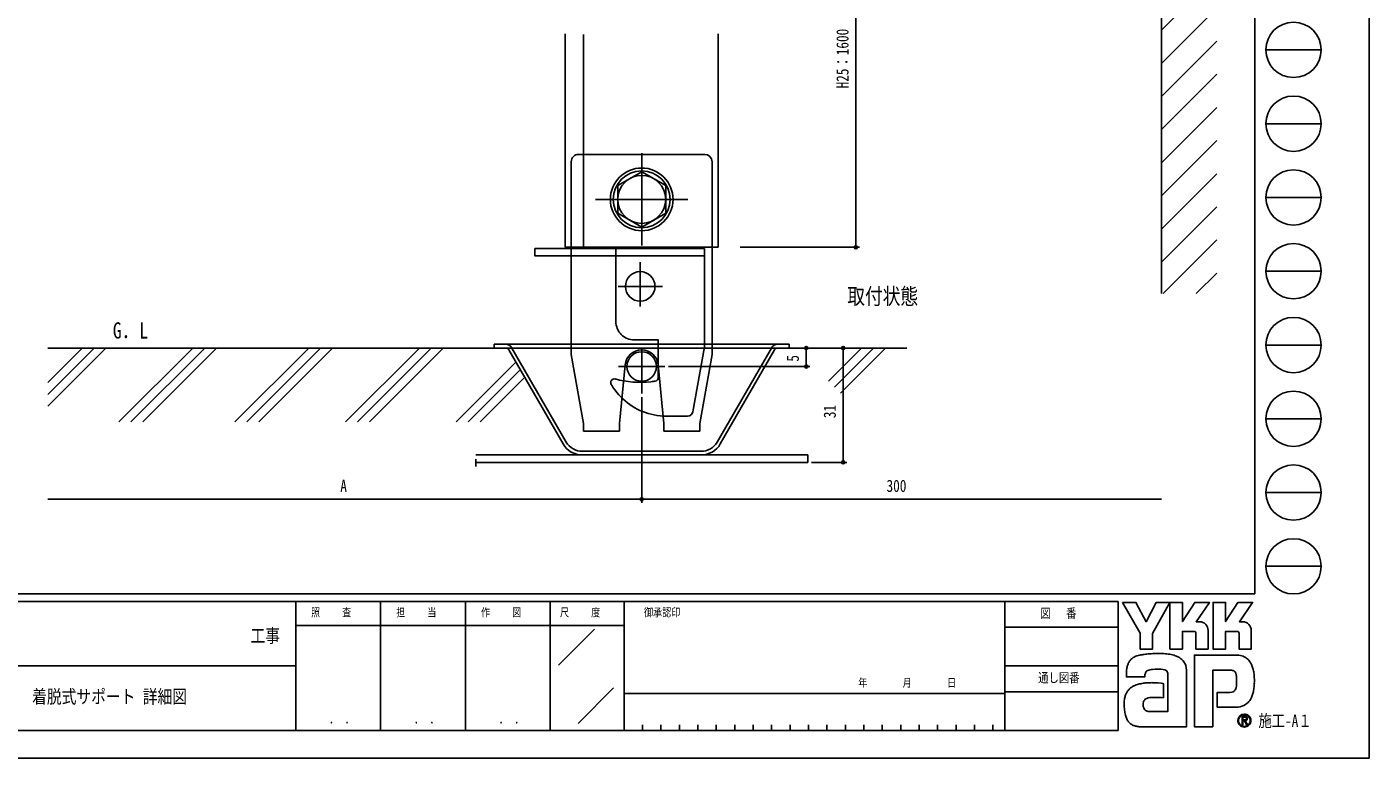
# Model space of a CAD drawing. Units: millimetres on the paper. Extents: x -420 to 420, y -297 to 297.
# Drawn here: x 56.6 to 420.5, y -297 to -98.8 of the extents above; entities that cross this region are included whole.
import ezdxf
from ezdxf.enums import TextEntityAlignment as Align

# ---------------------------------------------------------------- set-up
doc = ezdxf.new("R2010")
doc.units = ezdxf.units.MM
for name, color, linetype in [('0-2_USER1', 3, 'Continuous'), ('0-4_YKK_12', 2, 'Continuous'), ('0-5_YKK_13', 4, 'Continuous'), ('0-7_YKK_D', 6, 'Continuous'), ('0-8_YKK_ZWAK', 7, 'Continuous'), ('0-9_YSS_K', 3, 'Continuous')]:
    doc.layers.add(name, color=color, linetype=linetype)
doc.styles.add('ＭＳ ゴシック', font='')
doc.styles.get('ＭＳ ゴシック').set_extended_font_data('MS Gothic')

msp = doc.modelspace()

# ---------------------------------------------------------------- linework, layer by layer
at = {"layer": '0-4_YKK_12'}
for p, q in [((202.588, -158.518), (202.588, -100.616)), ((207.488, -158.518), (207.488, -100.806)), ((243.988, -100.616), (243.988, -158.518)), ((202.588, -158.518), (243.988, -158.518)), ((62.261, -185.818), (295.204, -185.818)), ((62.261, -201.616), (78.059, -185.819)), ((74.816, -185.819), (62.261, -198.374)), ((62.261, -195.131), (71.573, -185.819)), ((81.573, -205.819), (101.573, -185.819)), ((104.816, -185.819), (84.816, -205.819)), ((88.059, -205.819), (108.059, -185.819)), ((113.01, -205.818), (133.01, -185.818)), ((136.252, -185.818), (116.252, -205.818)), ((119.495, -205.818), (139.495, -185.818)), ((143.01, -205.818), (163.01, -185.818)), ((166.252, -185.818), (146.252, -205.818)), ((149.495, -205.818), (169.495, -185.818)), ((273.935, -194.802), (282.92, -185.818)), ((286.162, -185.818), (275.557, -196.423)), ((277.178, -198.045), (289.405, -185.818)), ((173.01, -205.818), (188.96, -189.867)), ((190.147, -191.923), (176.252, -205.818)), ((179.495, -205.818), (191.334, -193.979))]:
    msp.add_line(p, q, dxfattribs=at)
at = {"layer": '0-5_YKK_13'}
for p, q in [((240.388, -133.318), (206.188, -133.318)), ((223.289, -158.023), (223.289, -133.012)), ((204.188, -135.318), (204.189, -158.518)), ((242.389, -158.518), (242.388, -135.318)), ((210.784, -145.518), (235.795, -145.518)), ((204.189, -158.814), (194.29, -158.814)), ((194.29, -158.818), (194.29, -160.818)), ((194.29, -158.818), (204.19, -158.818)), ((240.29, -158.814), (204.189, -158.814)), ((204.19, -158.518), (204.19, -183.119)), ((216.291, -158.814), (216.29, -178.613)), ((242.39, -186.462), (242.39, -158.518)), ((204.19, -160.818), (194.29, -160.818)), ((204.19, -160.814), (240.29, -160.814)), ((222.89, -162.577), (222.89, -174.577)), ((228.89, -169.118), (216.89, -169.118)), ((263.29, -184.818), (183.29, -184.818)), ((204.19, -183.119), (204.19, -187.603)), ((263.29, -185.818), (263.29, -184.818)), ((201.981, -211.818), (187.259, -186.318)), ((202.847, -211.318), (188.125, -185.818)), ((207.49, -206.318), (204.19, -187.603)), ((223.29, -198.173), (223.29, -185.673)), ((239.09, -206.318), (242.39, -187.603)), ((242.39, -187.603), (242.39, -186.462)), ((243.734, -211.318), (258.456, -185.818)), ((259.322, -186.318), (244.6, -211.818)), ((217.04, -190.818), (229.54, -190.818)), ((217.29, -206.318), (218.811, -190.39)), ((207.49, -208.318), (207.49, -206.318)), ((217.29, -208.318), (217.29, -206.318)), ((230.108, -204.318), (235.717, -204.318)), ((239.09, -208.318), (239.09, -206.318)), ((207.49, -208.318), (217.29, -208.318)), ((229.29, -208.318), (239.09, -208.318)), ((207.177, -213.818), (239.404, -213.818)), ((268.29, -214.818), (178.29, -214.818)), ((178.29, -215.923), (178.29, -217.923)), ((178.29, -216.818), (268.29, -216.818)), ((268.29, -216.818), (268.29, -214.818))]:
    msp.add_line(p, q, dxfattribs=at)
msp.add_lwpolyline([(223.289, -138.012), (216.789, -141.765), (216.789, -149.271), (223.289, -153.023), (229.789, -149.271), (229.789, -141.765)], close=True, dxfattribs=at)
for points in [[(194.29, -158.814), (194.29, -160.814), (204.19, -160.814)], [(240.29, -158.814), (240.29, -185.517), (237.194, -203.079)], [(263.29, -185.818), (183.29, -185.818), (183.29, -184.818)], [(221.29, -183.613), (227.79, -183.613), (227.79, -193.808)], [(229.29, -208.318), (229.29, -206.318), (227.77, -190.39)]]:
    msp.add_lwpolyline(points, dxfattribs=at)
for centre, radius in [((223.289, -145.518), 8.5), ((223.289, -145.518), 7.7), ((223.289, -145.518), 6.5), ((222.89, -169.118), 4), ((223.29, -190.818), 4)]:
    msp.add_circle(centre, radius, dxfattribs=at)
for centre, radius, start, end in [((206.188, -135.318), 2, 90, 180.00272), ((240.388, -135.318), 2, 0.00272, 90), ((221.29, -178.613), 5, 179.99922, 270), ((186.393, -186.818), 2, 30, 90), ((260.188, -186.818), 2, 90, 150), ((186.393, -186.818), 1, 30, 90), ((223.29, -190.818), 4.5, 5.45262, 174.54738), ((260.188, -186.818), 1, 90, 150), ((215.89, -195.191), 1, 74.974, 210.49242), ((230.108, -186.818), 17.5, 210.49242, 213.98951), ((222.89, -169.113), 26, 254.75645, 276.42471), ((222.89, -169.113), 26, 276.42471, 278.97452), ((226.79, -193.808), 1, 278.97452, 360), ((230.108, -186.818), 17.5, 213.98951, 255.8328), ((235.717, -202.818), 1.5, 269.99999, 350), ((230.108, -186.818), 17.5, 255.8328, 266.69433), ((230.108, -186.818), 17.5, 266.69433, 270.00248), ((207.177, -208.818), 6, 210, 270), ((207.177, -208.818), 5, 210, 270), ((239.404, -208.818), 5, 270, 330), ((239.404, -208.818), 6, 270, 330)]:
    msp.add_arc(centre, radius, start, end, dxfattribs=at)
at = {"layer": '0-7_YKK_D'}
for p, q in [((281.353, -15.245), (281.353, -158.518)), ((249.951, -158.518), (282.353, -158.518)), ((267.899, -190.818), (267.899, -185.818)), ((277.899, -216.818), (277.899, -185.818)), ((230.54, -190.818), (268.899, -190.818)), ((223.29, -199.173), (223.29, -227.818)), ((223.29, -199.173), (223.29, -227.818)), ((269.29, -216.818), (278.899, -216.818)), ((223.29, -226.818), (62.261, -226.818)), ((223.29, -226.818), (364.199, -226.818))]:
    msp.add_line(p, q, dxfattribs=at)
for centre in [(281.353, -158.518), (267.899, -185.818), (277.899, -185.818), (267.899, -190.818), (277.899, -216.818), (223.29, -226.818), (223.29, -226.818)]:
    msp.add_circle(centre, 0.425, dxfattribs=at)
at = {"layer": '0-8_YKK_ZWAK'}
for p, q in [((389.502, 277.5), (389.502, -252.5)), ((392.502, -105), (407.502, -105)), ((392.502, -125), (407.502, -125)), ((392.502, -145), (407.502, -145)), ((392.502, -165), (407.502, -165)), ((392.502, -185), (407.502, -185)), ((392.502, -205), (407.502, -205)), ((392.502, -225), (407.502, -225)), ((392.502, -245), (407.502, -245)), ((389.502, -252.5), (-390.498, -252.5)), ((129.502, -254.5), (-0.498, -254.5)), ((152.502, -254.5), (152.502, -289.5)), ((175.502, -254.5), (175.502, -289.5)), ((198.502, -254.5), (198.502, -289.5)), ((218.502, -254.5), (198.502, -254.5)), ((321.752, -254.5), (218.502, -254.5)), ((218.502, -254.5), (218.502, -289.5)), ((321.752, -254.5), (321.752, -289.5)), ((352.502, -254.5), (321.752, -254.5)), ((352.502, -254.5), (352.502, -289.5)), ((198.502, -261), (129.502, -261)), ((198.502, -261), (218.502, -261)), ((321.752, -261.5), (352.502, -261.5)), ((200.71, -271.829), (210.504, -262.036)), ((-0.498, -272), (129.502, -272)), ((321.752, -272), (352.502, -272)), ((206.067, -287.599), (215.689, -277.977)), ((218.502, -279.5), (321.752, -279.5)), ((352.502, -279), (321.752, -279)), ((387.916, -285.572), (387.916, -285.572)), ((-0.498, -289.5), (129.502, -289.5)), ((129.502, -289.5), (198.502, -289.5)), ((198.502, -289.5), (218.502, -289.5)), ((218.502, -289.5), (321.752, -289.5)), ((223.502, -288), (223.502, -289.5)), ((228.502, -288), (228.502, -289.5)), ((233.502, -288), (233.502, -289.5)), ((238.502, -288), (238.502, -289.5)), ((243.502, -288), (243.502, -289.5)), ((248.502, -288), (248.502, -289.5)), ((253.502, -288), (253.502, -289.5)), ((258.502, -288), (258.502, -289.5)), ((263.502, -288), (263.502, -289.5)), ((268.502, -288), (268.502, -289.5)), ((273.502, -288), (273.502, -289.5)), ((278.502, -288), (278.502, -289.5)), ((283.502, -288), (283.502, -289.5)), ((288.502, -288), (288.502, -289.5)), ((293.502, -288), (293.502, -289.5)), ((298.502, -288), (298.502, -289.5)), ((303.502, -288), (303.502, -289.5)), ((308.502, -288), (308.502, -289.5)), ((313.502, -288), (313.502, -289.5)), ((318.502, -288), (318.502, -289.5)), ((321.752, -289.5), (352.502, -289.5)), ((386.667, -288.398), (386.667, -288.398))]:
    msp.add_line(p, q, dxfattribs=at)
for points in [[(-420.5, -297), (420.5, -297), (420.5, 297), (-420.5, 297)], [(353.602, -254.8), (357.283, -254.8), (360.047, -260.01), (362.804, -254.8), (366.488, -254.8), (361.767, -263.199), (361.767, -267.413), (358.41, -267.413), (358.41, -263.086)]]:
    msp.add_lwpolyline(points, close=True, dxfattribs=at)
for points in [[(198.502, -254.5), (129.502, -254.5), (129.502, -289.5)], [(373.055, -262.661), (369.877, -262.661), (369.877, -267.41), (366.491, -267.41), (366.491, -254.8), (369.877, -254.8), (369.877, -259.958), (373.207, -254.8), (377.184, -254.8), (373.616, -260.021), (373.742, -260.021), (373.882, -260.021), (374.025, -260.021), (374.163, -260.021), (374.287, -260.021), (374.386, -260.021), (374.452, -260.021), (374.477, -260.021)], [(384.751, -262.661), (381.577, -262.661), (381.577, -267.413), (378.19, -267.413), (378.19, -254.8), (381.577, -254.8), (381.577, -259.958), (384.903, -254.8), (388.88, -254.8), (385.312, -260.021), (385.44, -260.021), (385.58, -260.021), (385.724, -260.021), (385.861, -260.021), (385.984, -260.021), (386.083, -260.021), (386.149, -260.021), (386.173, -260.021)], [(375.451, -260.221), (375.855, -260.452), (376.197, -260.753), (376.473, -261.112), (376.676, -261.515), (376.801, -261.95), (376.844, -262.404), (376.844, -267.422), (373.541, -267.422), (373.541, -263.141)], [(387.148, -260.221), (387.554, -260.452), (387.897, -260.753), (388.174, -261.112), (388.378, -261.515), (388.505, -261.95), (388.548, -262.404), (388.548, -267.413), (385.237, -267.413), (385.237, -263.141)], [(382.887, -273.151), (378.119, -273.151), (378.119, -288.5), (373.123, -288.5), (373.123, -269.079), (384.735, -269.079)], [(370.771, -271.917), (370.913, -272.49), (370.993, -273.104), (371.018, -273.759), (371.018, -288.5), (358.955, -288.5)], [(365.439, -273.212), (365.127, -273.09), (364.629, -272.987), (363.994, -272.91), (363.271, -272.869), (362.508, -272.873), (361.756, -272.928)], [(387.871, -270.451), (388.197, -270.862), (388.441, -271.261), (388.612, -271.622)], [(360.48, -273.231), (360.247, -273.362), (360.066, -273.522), (359.929, -273.708), (359.829, -273.92), (359.761, -274.153), (359.716, -274.407), (359.689, -274.679), (359.673, -274.967), (354.674, -274.979), (354.689, -274.295), (354.717, -273.527)], [(362.395, -276.553), (363.341, -276.615), (364.084, -276.699), (364.571, -276.777), (364.745, -276.823), (364.745, -280.647), (364.192, -280.589), (363.586, -280.556), (362.965, -280.543), (362.369, -280.545), (361.837, -280.556), (361.408, -280.571), (361.123, -280.584), (361.019, -280.589), (360.586, -280.668), (360.213, -280.792), (359.9, -280.961), (359.647, -281.177), (359.453, -281.44), (359.318, -281.75), (359.244, -282.11), (359.229, -282.519), (359.276, -282.969), (359.372, -283.341), (359.509, -283.642), (359.683, -283.879), (359.886, -284.059), (360.113, -284.191), (360.359, -284.279), (360.616, -284.332), (365.926, -284.332), (365.926, -274.507), (365.928, -274.313), (365.918, -274.122), (365.893, -273.939), (365.85, -273.765), (365.786, -273.602), (365.699, -273.455), (365.584, -273.324), (365.439, -273.212)], [(384.583, -276.1), (384.576, -275.463), (384.546, -274.89), (384.474, -274.386), (384.344, -273.959)], [(387.456, -282.097), (386.995, -282.456), (386.514, -282.738), (386.018, -282.948), (385.51, -283.092), (384.993, -283.174), (384.472, -283.201), (379.336, -283.201), (379.336, -279.166), (382.232, -279.166), (382.766, -279.159), (383.236, -279.113), (383.639, -278.995)], [(387.461, -286.26), (387.458, -286.201), (387.451, -286.145), (387.439, -286.09), (387.422, -286.039), (387.4, -285.99), (387.374, -285.944), (387.343, -285.901), (387.308, -285.861), (387.262, -285.82), (387.21, -285.785), (387.154, -285.754), (387.093, -285.729), (387.028, -285.71), (386.958, -285.696), (386.885, -285.687), (386.808, -285.684), (386.05, -285.684), (386.05, -287.914), (386.279, -287.914), (386.279, -285.912), (386.808, -285.912), (386.862, -285.914), (386.914, -285.919), (386.962, -285.928), (387.006, -285.94), (387.047, -285.956), (387.084, -285.975), (387.117, -285.997), (387.147, -286.022)], [(387.236, -286.26), (387.222, -286.367), (387.184, -286.451), (387.126, -286.516), (387.055, -286.562), (386.974, -286.594), (386.89, -286.614), (386.808, -286.624), (386.733, -286.627), (386.534, -286.627), (386.635, -286.797), (387.289, -287.922), (387.551, -287.922), (386.92, -286.839), (386.979, -286.827), (387.036, -286.812), (387.089, -286.794), (387.14, -286.773), (387.187, -286.749), (387.231, -286.722), (387.271, -286.691), (387.308, -286.658)]]:
    msp.add_lwpolyline(points, dxfattribs=at)
for centre in [(400.002, -105), (400.002, -125), (400.002, -145), (400.002, -165), (400.002, -185), (400.002, -205), (400.002, -225), (400.002, -245)]:
    msp.add_circle(centre, 7.5, dxfattribs=at)
for centre, radius, start, end in [((374.482, -262.519), 2.498, 78.26798, 90.11215), ((374.517, -262.337), 2.312, 66.19963, 78.22058), ((386.178, -262.523), 2.502, 78.27851, 90.10826), ((386.212, -262.348), 2.323, 66.2483, 78.23226), ((373.072, -263.129), 0.469, 358.57817, 92.1683), ((384.771, -263.127), 0.467, 358.29941, 92.43455), ((358.972, -273.575), 4.528, 108.37421, 122.42809), ((359.729, -276.269), 7.325, 100.93159, 107.35499), ((362.205, -288.282), 19.59, 97.86054, 101.37938), ((363.368, -296.358), 27.749, 94.90201, 97.9576), ((363.447, -297.005), 28.4, 91.6169, 94.94971), ((363.337, -292.406), 23.8, 87.51794, 91.66439), ((363.646, -285.778), 17.165, 81.92631, 87.59083), ((364.559, -279.523), 10.844, 73.67137, 82.05943), ((365.913, -274.992), 6.115, 60.60528, 73.9085), ((384.545, -274.421), 5.346, 78.73198, 87.96551), ((384.702, -273.62), 4.529, 69.03034, 78.69541), ((363.78, -274.046), 9.079, 171.55622, 176.72493), ((360.704, -273.587), 5.968, 163.48385, 171.57982), ((359.161, -273.129), 4.358, 152.2125, 163.4865), ((358.494, -272.784), 3.607, 138.03852, 152.12015), ((358.493, -272.801), 3.618, 122.60463, 137.83438), ((366.467, -273.886), 4.88, 52.17347, 59.90542), ((366.963, -273.245), 4.069, 43.55042, 52.14561), ((367.236, -272.981), 3.69, 34.48659, 43.50182), ((367.238, -272.975), 3.685, 25.58915, 34.43128), ((366.91, -273.129), 4.047, 17.43089, 25.54591), ((384.848, -273.23), 4.113, 59.39484, 68.9885), ((384.916, -273.111), 3.976, 50.3012, 59.3616), ((384.891, -273.139), 4.013, 42.05209, 50.28551), ((382.909, -274.281), 6.292, 14.76267, 25.00486), ((379.05, -275.333), 10.292, 7.9139, 14.95041), ((361.538, -293.477), 16.941, 90.80099, 94.81812), ((361.799, -276.363), 3.398, 102.4979, 112.84632), ((362.457, -279.199), 6.31, 96.37207, 102.75341), ((361.58, -295.823), 19.287, 87.57779, 90.82714), ((382.914, -275.601), 2.45, 77.94572, 90.63794), ((383.127, -274.602), 1.429, 60.20991, 77.92418), ((383.265, -274.342), 1.135, 39.8078, 59.75378), ((383.071, -274.49), 1.379, 22.65544, 39.38165), ((373.22, -276.158), 11.363, 355.2339, 0.29193), ((375.196, -275.893), 14.187, 2.54376, 8.01251), ((372.986, -276.01), 16.399, 357.76419, 2.60674), ((359.246, -281.629), 5.09, 153.89178, 164.94341), ((358.493, -281.267), 4.255, 142.04688, 153.80771), ((358.347, -281.163), 4.076, 130.60221, 141.94427), ((358.588, -281.451), 4.452, 120.60724, 130.53081), ((359.062, -282.257), 5.387, 112.58838, 120.58162), ((359.699, -283.79), 7.047, 106.61303, 112.59024), ((360.702, -287.161), 10.564, 99.87193, 106.59825), ((361.264, -290.327), 13.78, 94.78469, 99.91711), ((383.172, -277.943), 1.151, 293.91672, 314.09376), ((383.015, -277.804), 1.36, 314.78099, 333.92928), ((382.005, -277.314), 2.483, 334.00676, 347.34989), ((379.25, -276.676), 5.311, 347.14308, 355.40008), ((381.341, -277.512), 7.897, 339.22498, 347.31457), ((376.915, -276.479), 12.442, 347.15166, 352.97565), ((373.617, -276.05), 15.768, 352.8937, 357.82206), ((363.813, -282.349), 9.729, 174.55588, 182.47272), ((369.25, -282.263), 15.165, 181.90948, 187.89042), ((360.898, -282.07), 6.801, 164.97537, 174.56739), ((384.123, -278.339), 5.024, 311.57033, 318.66243), ((383.541, -277.829), 5.797, 318.67367, 325.29112), ((385.036, -278.943), 3.935, 326.23251, 339.61931), ((362.869, -283.161), 8.722, 187.80471, 196.36971), ((359.5, -284.156), 5.209, 196.3102, 208.20993), ((358.034, -284.936), 3.547, 208.29777, 223.35561), ((357.703, -285.228), 3.107, 223.64205, 239.63663), ((386.67, -286.819), 1.764, 90.09157, 179.92363), ((386.659, -286.821), 1.753, 179.86065, 225.14399), ((386.659, -286.813), 1.569, 134.8007, 180.12175), ((386.653, -286.823), 1.562, 179.75513, 225.29722), ((386.664, -286.804), 1.566, 89.86602, 135.149), ((386.67, -286.816), 1.761, 44.93442, 90.08536), ((386.671, -286.816), 1.577, 45.03108, 90.11509), ((386.665, -286.814), 1.584, 270.09072, 359.90926), ((386.901, -286.25), 0.335, 358.3894, 42.86139), ((386.907, -286.276), 0.553, 316.37674, 1.6565), ((386.672, -286.817), 1.577, 0.00643, 45.07115), ((386.684, -286.81), 1.747, 359.78949, 45.13288), ((386.68, -286.824), 1.751, 314.92572, 0.23508), ((357.977, -284.728), 3.676, 239.8785, 253.65355), ((358.48, -283.001), 5.475, 253.69102, 263.74909), ((358.906, -279.21), 9.29, 263.68487, 270.30455), ((386.668, -286.821), 1.759, 224.94536, 269.98445), ((386.664, -286.837), 1.56, 224.62822, 270.10973), ((386.668, -286.812), 1.768, 269.98802, 314.93777)]:
    msp.add_arc(centre, radius, start, end, dxfattribs=at)
at = {"layer": '0-9_YSS_K'}
for p, q in [((364.199, -171.05), (364.199, 148.649)), ((364.199, -99.677), (379.199, -84.677)), ((364.199, -108.657), (379.199, -93.657)), ((364.199, -117.637), (379.199, -102.637)), ((364.199, -126.618), (379.199, -111.618)), ((364.199, -135.598), (379.199, -120.598)), ((364.199, -144.578), (379.199, -129.578)), ((364.199, -153.558), (379.199, -138.558)), ((364.199, -162.539), (379.199, -147.539)), ((364.668, -171.05), (379.199, -156.519)), ((373.648, -171.05), (379.199, -165.499))]:
    msp.add_line(p, q, dxfattribs=at)

# ---------------------------------------------------------------- texts
at = {"layer": '0-2_USER1', "style": 'ＭＳ ゴシック', "width": 0.8}
for s, height, p in [('取付状態', 4.399, (279.026, -175.297)), ('G．L', 4.399, (79.915, -184.569)), ('レセパ Lタイプ\u3000着脱式サポート 詳細図', 3.666, (26.049, -283.25))]:
    msp.add_text(s, height=height, dxfattribs=at).set_placement(p, align=Align.BOTTOM_LEFT)
at = {"layer": '0-7_YKK_D', "style": 'ＭＳ ゴシック', "width": 0.8}
for s, p in [('H25：1600\u3000\u3000H30：1900', (280.353, -115.441)), ('5', (266.899, -189.518)), ('31', (276.899, -204.833))]:
    msp.add_text(s, height=3.299, rotation=90, dxfattribs=at).set_placement(p, align=Align.BOTTOM_LEFT)
for s, p in [('A', (141.576, -225.818)), ('300', (289.665, -225.818))]:
    msp.add_text(s, height=3.299, dxfattribs=at).set_placement(p, align=Align.BOTTOM_LEFT)
at = {"layer": '0-8_YKK_ZWAK', "style": 'ＭＳ ゴシック', "width": 0.8}
for s, height, p in [('照     査', 2.199, (133.642, -259.25)), ('担     当', 2.199, (156.722, -259.25)), ('作     図', 2.199, (179.722, -259.25)), ('尺     度', 2.199, (201.142, -259.25)), ('御承認印', 2.199, (223.914, -259.25)), ('図\u3000 番', 2.566, (331.34, -259.75)), ('工事', 3.666, (117.233, -266.746)), ('年        月        日', 2.199, (281.991, -278.321)), ('通し図番', 2.566, (330.78, -277.25)), ('． ．', 2.592, (138.5, -288.435)), ('． ．', 2.592, (161.5, -288.435)), ('． ．', 2.592, (184.5, -288.435)), ('施工-A１', 3.299, (390.502, -289.5))]:
    msp.add_text(s, height=height, dxfattribs=at).set_placement(p, align=Align.BOTTOM_LEFT)

doc.saveas('drawing.dxf')
